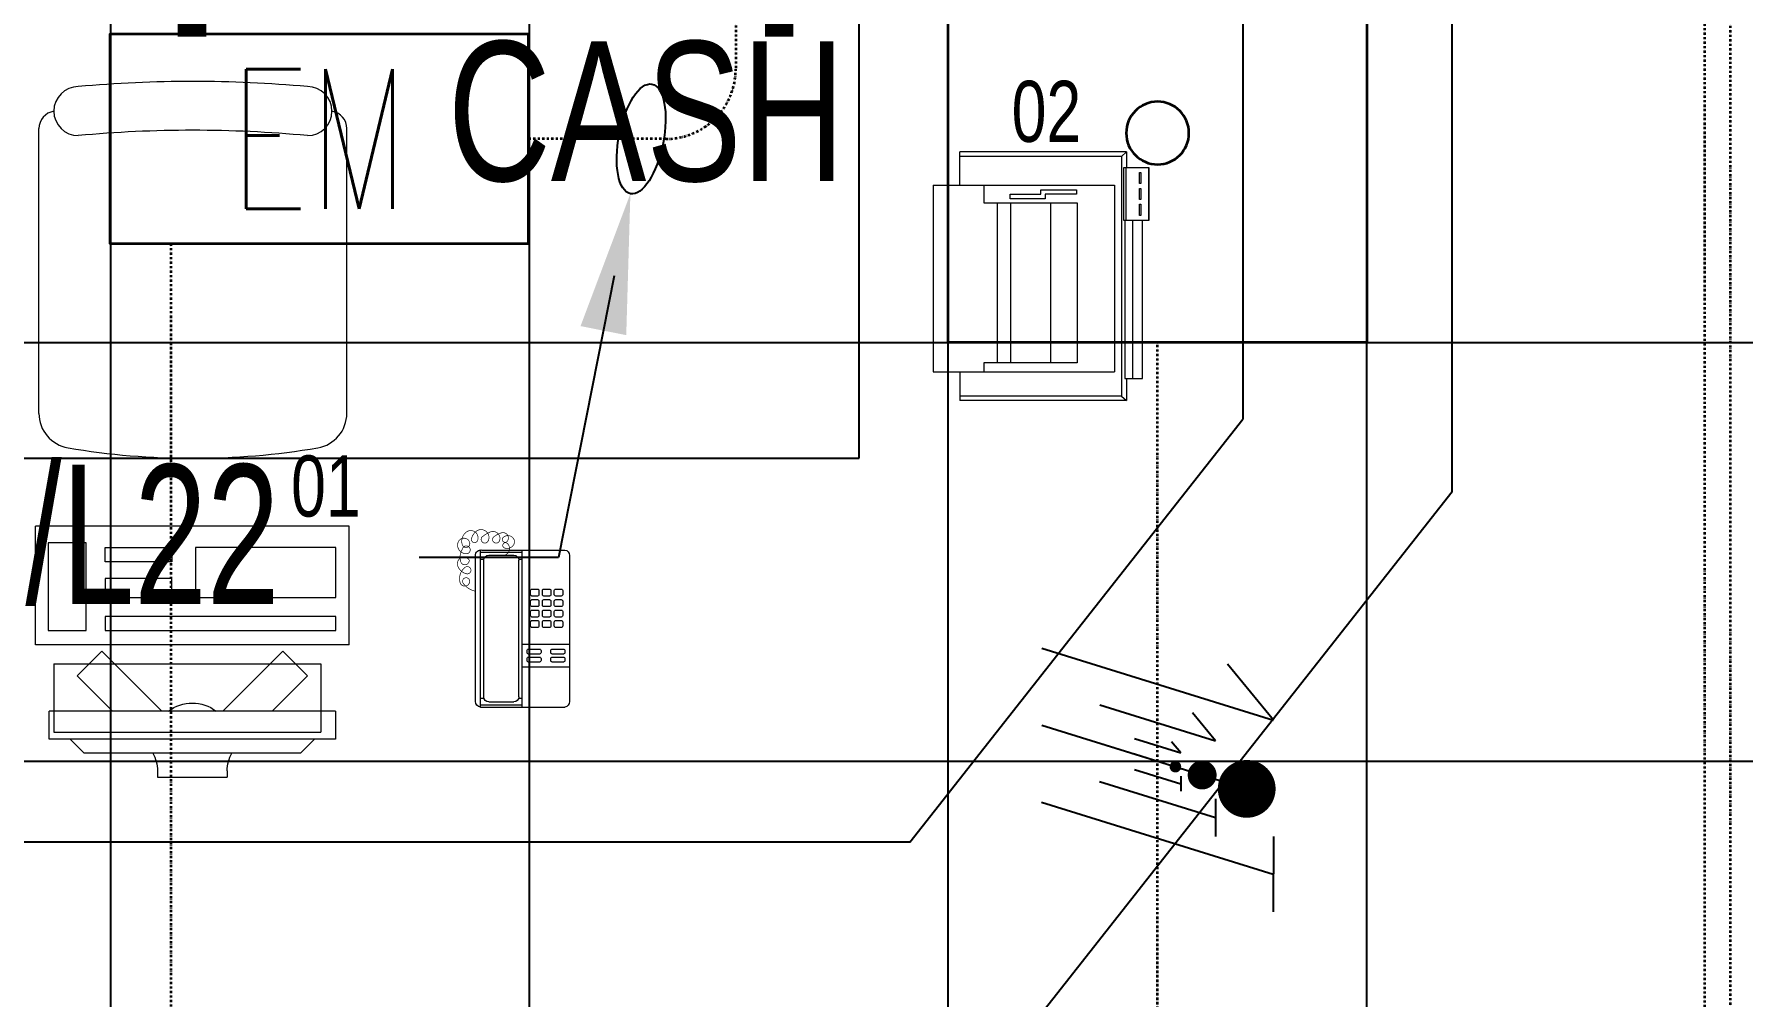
# Model space of a CAD drawing. Extents: x -12260 to 57327, y -29287 to 19916.
# Drawn here: x 5126 to 7575, y -1248 to 132 of the extents above; entities that cross this region are included whole.
import ezdxf
from ezdxf import colors
from ezdxf.entities.mleader import LeaderData, LeaderLine
from ezdxf.enums import TextEntityAlignment as Align
from ezdxf.math import Vec2, Vec3

# ---------------------------------------------------------------- set-up
doc = ezdxf.new("R2010")
doc.units = 0
doc.header["$LTSCALE"] = 0.25
doc.linetypes.add('DASHDOT', pattern=[25.4, 12.7, -6.35, 0, -6.35])
for name, color, linetype, lineweight in [('01-First Floor$0$72_EGR_BASE_TEXT', 252, 'Continuous', 5), ('01-First Floor$0$72_EGR_EQP_TAG', 142, 'Continuous', 5), ('01-First Floor$0$LOADING', 253, 'Continuous', 5), ('E-LITE-CIRC-NUMB', 6, 'Continuous', 25), ('E-LITE-CLNG', 150, 'Continuous', 35), ('E-LITE-CLNG @ 100', 150, 'Continuous', 35), ('E-LITE-CLNG-CNDT', 6, 'DASHDOT', 35), ('E-LITE-CTRL', 6, 'Continuous', 25), ('E-LITE-IDEN', 6, 'Continuous', 25), ('E-LITE-TEXT', 6, 'Continuous', 25), ('E-POWR-WIRE', 6, 'Continuous', 25), ('E-POWR-WIRE @ 100', 6, 'Continuous', 25), ('E-POWR-WIRE @ 20', 6, 'Continuous', 25), ('E-POWR-WIRE @ 50', 6, 'Continuous', 25)]:
    doc.layers.add(name, color=color, linetype=linetype, lineweight=lineweight)
doc.layers.add('01-First Floor$0$FALSE CEILING', color=251, linetype='Continuous')
doc.styles.add('01-First Floor$0$X3G_ENTITY_257CFD', font='swisscl.ttf', dxfattribs={"height": 200})
doc.styles.add('01-First Floor$0$X3G_ENTITY_9EC9', font='swisscl.ttf', dxfattribs={"height": 0.2})
doc.styles.add('01-First Floor$0$X3G_ENTITY_9F38', font='swisscl.ttf', dxfattribs={"height": 0.2})
doc.styles.add('DC_Elc_Romans', font='elc_romans.shx', dxfattribs={"width": 0.7})
doc.styles.add('DC_SIMPLEX', font='SIMPLEX.shx', dxfattribs={"width": 0.7})

# ---------------------------------------------------------------- blocks, each defined once
blk = doc.blocks.new('01-First Floor$0$ITPPLT2C-P')
at = {"color": 0}
for p, q in [((0.0229, 0.0318), (0.2618, 0.0318)), ((0.0304, 0.0256), (0.0229, 0.0318)), ((0.0229, 0), (0.0229, 0.0318)), ((0.0304, -0.3182), (0.0304, 0.0256)), ((0.0304, 0.0256), (0.2618, 0.0256)), ((0.2618, -0.0096), (0.2618, 0.0318)), ((0, 0), (0, -0.2262)), ((0.0252, 0), (0, 0)), ((0.0139, 0), (0.0139, -0.2262)), ((0.0252, 0), (0.0139, 0)), ((0.0252, -0.2262), (0.0252, 0)), ((0.0401, -0.2769), (0.0401, -0.0096)), ((0.3, -0.0096), (0.0401, -0.0096)), ((0.0939, -0.2515), (0.0939, -0.0222)), ((0.0939, -0.0222), (0.2274, -0.0222)), ((0.1321, -0.2515), (0.1321, -0.0222)), ((0.1894, -0.2515), (0.1894, -0.0222)), ((0.2082, -0.2515), (0.2082, -0.0222)), ((0.2274, -0.0222), (0.2274, -0.0096)), ((0.3, -0.2769), (0.3, -0.0096)), ((-0.0091, -0.2262), (0.0267, -0.2262)), ((-0.0091, -0.3023), (-0.0091, -0.2262)), ((-0.0087, -0.2262), (0.0236, -0.2262)), ((-0.0087, -0.3023), (-0.0087, -0.2262)), ((0, -0.2262), (0.0252, -0.2262)), ((0.0023, -0.2495), (0.0023, -0.2334)), ((0.0023, -0.2334), (0.0045, -0.2334)), ((0.0045, -0.2334), (0.0045, -0.2495)), ((0.0139, -0.2262), (0.0252, -0.2262)), ((0.0236, -0.2262), (0.0236, -0.3023)), ((0.0267, -0.2262), (0.0267, -0.3023)), ((0.0045, -0.2495), (0.0023, -0.2495)), ((0.0023, -0.2721), (0.0023, -0.2562)), ((0.0023, -0.2562), (0.0045, -0.2562)), ((0.0045, -0.2562), (0.0045, -0.2721)), ((0.2274, -0.2515), (0.0939, -0.2515)), ((0.0947, -0.2701), (0.0947, -0.2641)), ((0.0947, -0.2641), (0.1395, -0.2641)), ((0.1395, -0.2575), (0.19, -0.2575)), ((0.1395, -0.2641), (0.1395, -0.2575)), ((0.19, -0.2641), (0.1457, -0.2641)), ((0.1457, -0.2641), (0.1457, -0.2701)), ((0.19, -0.2575), (0.19, -0.2641)), ((0.2274, -0.2769), (0.2274, -0.2515)), ((0.0045, -0.2721), (0.0023, -0.2721)), ((0.0023, -0.295), (0.0023, -0.2793)), ((0.0023, -0.2793), (0.0045, -0.2793)), ((0.0045, -0.2793), (0.0045, -0.295)), ((0.3, -0.2769), (0.0401, -0.2769)), ((0.1457, -0.2701), (0.0947, -0.2701)), ((0.2618, -0.2769), (0.2618, -0.3246)), ((0.0267, -0.3023), (-0.0091, -0.3023)), ((0.0236, -0.3023), (-0.0087, -0.3023)), ((0.0045, -0.295), (0.0023, -0.295)), ((0.0229, -0.3246), (0.0229, -0.3023)), ((0.0304, -0.3182), (0.0229, -0.3246)), ((0.0304, -0.3182), (0.2618, -0.3182)), ((0.0229, -0.3246), (0.2618, -0.3246))]:
    blk.add_line(p, q, dxfattribs=at)
blk = doc.blocks.new('01-First Floor$0$DM20079-P')
at = {"color": 0}
for p, q in [((-0.0616, 0.225), (0.0594, 0.225)), ((-0.0616, 0.225), (-0.0616, 0)), ((-0.0616, 0.222), (-0.0016, 0.222)), ((-0.0016, 0.225), (-0.0016, 0)), ((-0.0686, 0.217), (-0.0686, 0.008)), ((-0.0616, 0.212), (-0.0565, 0.212)), ((-0.0566, 0.2105), (-0.0566, 0.0145)), ((-0.0496, 0.2175), (-0.0136, 0.2175)), ((-0.0068, 0.212), (-0.0016, 0.212)), ((-0.0066, 0.2105), (-0.0066, 0.0145)), ((0.0664, 0.217), (0.0664, 0.008)), ((-0.0016, 0.1675), (0.0664, 0.1675)), ((-0.0016, 0.135), (0.0664, 0.135)), ((-0.0616, 0.013), (-0.0565, 0.013)), ((-0.0616, 0.003), (-0.0016, 0.003)), ((-0.0594, 0), (0.0594, 0)), ((-0.0496, 0.0075), (-0.0136, 0.0075)), ((-0.0068, 0.013), (-0.0016, 0.013))]:
    blk.add_line(p, q, dxfattribs=at)
for points in [[(0.0074, 0.1605, 0.414214), (0.0054, 0.1585), (0.0054, 0.1555, 0.414214), (0.0074, 0.1535), (0.0234, 0.1535, 0.414214), (0.0254, 0.1555), (0.0254, 0.1585, 0.414214), (0.0234, 0.1605)], [(0.0234, 0.142, 0.414214), (0.0254, 0.144), (0.0254, 0.147, 0.414214), (0.0234, 0.149), (0.0074, 0.149, 0.414214), (0.0054, 0.147), (0.0054, 0.144, 0.414214), (0.0074, 0.142)], [(0.0574, 0.1535, 0.414214), (0.0594, 0.1555), (0.0594, 0.1585, 0.414214), (0.0574, 0.1605), (0.0414, 0.1605, 0.414214), (0.0394, 0.1585), (0.0394, 0.1555, 0.414214), (0.0414, 0.1535)], [(0.0574, 0.142, 0.414214), (0.0594, 0.144), (0.0594, 0.147, 0.414214), (0.0574, 0.149), (0.0414, 0.149, 0.414214), (0.0394, 0.147), (0.0394, 0.144, 0.414214), (0.0414, 0.142)], [(0.0104, 0.103, 0.414214), (0.0124, 0.101), (0.0204, 0.101, 0.414214), (0.0224, 0.103), (0.0224, 0.109, 0.414214), (0.0204, 0.111), (0.0124, 0.111, 0.414214), (0.0104, 0.109)], [(0.0274, 0.103, 0.414214), (0.0294, 0.101), (0.0374, 0.101, 0.414214), (0.0394, 0.103), (0.0394, 0.109, 0.414214), (0.0374, 0.111), (0.0294, 0.111, 0.414214), (0.0274, 0.109)], [(0.0444, 0.103, 0.414214), (0.0464, 0.101), (0.0544, 0.101, 0.414214), (0.0564, 0.103), (0.0564, 0.109, 0.414214), (0.0544, 0.111), (0.0464, 0.111, 0.414214), (0.0444, 0.109)], [(0.0104, 0.088, 0.414214), (0.0124, 0.086), (0.0204, 0.086, 0.414214), (0.0224, 0.088), (0.0224, 0.094, 0.414214), (0.0204, 0.096), (0.0124, 0.096, 0.414214), (0.0104, 0.094)], [(0.0104, 0.073, 0.414214), (0.0124, 0.071), (0.0204, 0.071, 0.414214), (0.0224, 0.073), (0.0224, 0.079, 0.414214), (0.0204, 0.081), (0.0124, 0.081, 0.414214), (0.0104, 0.079)], [(0.0274, 0.088, 0.414214), (0.0294, 0.086), (0.0374, 0.086, 0.414214), (0.0394, 0.088), (0.0394, 0.094, 0.414214), (0.0374, 0.096), (0.0294, 0.096, 0.414214), (0.0274, 0.094)], [(0.0274, 0.073, 0.414214), (0.0294, 0.071), (0.0374, 0.071, 0.414214), (0.0394, 0.073), (0.0394, 0.079, 0.414214), (0.0374, 0.081), (0.0294, 0.081, 0.414214), (0.0274, 0.079)], [(0.0444, 0.088, 0.414214), (0.0464, 0.086), (0.0544, 0.086, 0.414214), (0.0564, 0.088), (0.0564, 0.094, 0.414214), (0.0544, 0.096), (0.0464, 0.096, 0.414214), (0.0444, 0.094)], [(0.0444, 0.073, 0.414214), (0.0464, 0.071), (0.0544, 0.071, 0.414214), (0.0564, 0.073), (0.0564, 0.079, 0.414214), (0.0544, 0.081), (0.0464, 0.081, 0.414214), (0.0444, 0.079)], [(0.0104, 0.058, 0.414214), (0.0124, 0.056), (0.0204, 0.056, 0.414214), (0.0224, 0.058), (0.0224, 0.064, 0.414214), (0.0204, 0.066), (0.0124, 0.066, 0.414214), (0.0104, 0.064)], [(0.0274, 0.058, 0.414214), (0.0294, 0.056), (0.0374, 0.056, 0.414214), (0.0394, 0.058), (0.0394, 0.064, 0.414214), (0.0374, 0.066), (0.0294, 0.066, 0.414214), (0.0274, 0.064)], [(0.0444, 0.058, 0.414214), (0.0464, 0.056), (0.0544, 0.056, 0.414214), (0.0564, 0.058), (0.0564, 0.064, 0.414214), (0.0544, 0.066), (0.0464, 0.066, 0.414214), (0.0444, 0.064)]]:
    blk.add_lwpolyline(points, format="xyb", close=True, dxfattribs=at)
at = {"color": 0, "const_width": 0.001}
blk.add_lwpolyline([(-0.0686, 0.059, 0.184574), (-0.0861, 0.0478, 1.44364), (-0.0769, 0.0452, 0.837915), (-0.0907, 0.0465, 0.30536), (-0.0835, 0.0248, 1.584726), (-0.0815, 0.034, 0.253153), (-0.094, 0.0228, 0.874198), (-0.0776, 0.0142, 0.915253), (-0.0897, 0.0168, 0.223821), (-0.0874, -0.0011, 1.703343), (-0.0796, 0.005, 0.588962), (-0.0934, -0.0114, 0.717795), (-0.0769, -0.0108, 0.983104), (-0.0875, -0.0075, 0.326362), (-0.0815, -0.0259, 0.758716), (-0.0657, -0.0134, 0.906186), (-0.0743, -0.016, 0.189488), (-0.067, -0.0272, 0.7948), (-0.0506, -0.0127, 1.223996), (-0.0585, -0.0193, 0.072149), (-0.0473, -0.0259, 0.645886), (-0.0341, -0.0134, 1.366917), (-0.042, -0.0193, 0.078415), (-0.0315, -0.0246, 0.723006), (-0.0229, -0.0127, 1.105484), (-0.0289, -0.018, 0.327892), (-0.017, -0.0193, 0.446638), (-0.0144, -0.0068, 0.327263), (-0.0269, -0.0029, 1.240441), (-0.0229, -0.0094, 0.611307), (-0.0278, 0.0075)], format="xyb", dxfattribs=at)
at = {"color": 0}
for centre, radius, start, end in [((-0.0605, 0.217), 0.00813, 97.9633, 179.6649), ((0.0582, 0.217), 0.00813, 0.3351, 82.0367), ((-0.0496, 0.2105), 0.007, 90, 180), ((-0.0136, 0.2105), 0.007, 0, 90), ((-0.0605, 0.008), 0.00813, 180.3351, 277.9633), ((-0.0496, 0.0145), 0.007, 180, 270), ((-0.0136, 0.0145), 0.007, 270, 0), ((0.0582, 0.008), 0.00813, 277.9633, 359.6649)]:
    blk.add_arc(centre, radius, start, end, dxfattribs=at)
blk = doc.blocks.new('01-First Floor$0$GF21021-P')
for p, q in [((-0.2207, 0.4756), (-0.2207, 0.0675)), ((0.2205, 0.4756), (0.2205, 0.0675))]:
    blk.add_line(p, q)
for centre, radius, start, end in [((-0.0001, -0.5295), 1.0695, 80.3671, 99.6329), ((-0.1707, 0.4756), 0.05, 99.6329, 180), ((0.1705, 0.4756), 0.05, 0, 80.3671), ((-0.1643, 0.0425), 0.0351, 90, 270), ((0, 1.8467), 1.7767, 264.6946, 275.3053), ((0.1641, 0.0425), 0.0351, 270, 90), ((-0.1957, 0.0675), 0.025, 180, 261.4721), ((0.1955, 0.0675), 0.025, 278.5279, 0), ((0, 1.8314), 1.8314, 264.8532, 275.147)]:
    blk.add_arc(centre, radius, start, end)
blk = doc.blocks.new('01-First Floor$0$ITCWLS1-P')
at = {"layer": '01-First Floor$0$LOADING'}
for p, q in [((-0.17, 0.45), (-0.17, 0)), ((-0.17, 0.45), (0, 0.45)), ((0, 0.45), (0, 0)), ((-0.2651, 0.43, 0), (-0.3051, 0.43, 0)), ((-0.3051, 0.43, 0), (-0.3051, 0.02, 0)), ((-0.2651, 0.43, 0), (-0.2651, 0.02, 0)), ((-0.1496, 0.4305), (-0.1291, 0.4305)), ((-0.1291, 0.4305), (-0.1291, 0.4089)), ((-0.3251, 0.38, 0), (-0.3051, 0.4, 0)), ((-0.197, 0.4094), (-0.295, 0.4094)), ((-0.295, 0.0264), (-0.295, 0.4094)), ((-0.197, 0.0264), (-0.197, 0.4094)), ((-0.3251, 0.38, 0), (-0.3251, 0.07, 0)), ((-0.3503, 0.275), (-0.3596, 0.275)), ((-0.3596, 0.175), (-0.3596, 0.275)), ((-0.3503, 0.175), (-0.3596, 0.175)), ((-0.3251, 0.07, 0), (-0.3051, 0.05, 0)), ((-0.197, 0.0264), (-0.295, 0.0264)), ((-0.3051, 0.02, 0), (-0.2651, 0.02, 0)), ((-0.17, 0), (0, 0))]:
    blk.add_line(p, q, dxfattribs=at)
at = {"layer": '01-First Floor$0$LOADING', "extrusion": (2.48281e-10, 3.18408e-10, -1)}
for p, q in [((-0.2651, 0.3395), (-0.2144, 0.3902)), ((-0.1791, 0.3548), (-0.2144, 0.3902)), ((-0.2651, 0.2688), (-0.1791, 0.3548))]:
    blk.add_line(p, q, dxfattribs=at)
at = {"layer": '01-First Floor$0$LOADING', "extrusion": (2.48281e-10, -3.18408e-10, -1)}
for p, q in [((-0.2651, 0.1812), (-0.1791, 0.0952)), ((-0.2651, 0.1105), (-0.2144, 0.0598)), ((-0.1791, 0.0952), (-0.2144, 0.0598))]:
    blk.add_line(p, q, dxfattribs=at)
at = {"layer": '01-First Floor$0$LOADING'}
for points in [[(-0.1291, 0.4089), (-0.1291, 0.1), (-0.1496, 0.1), (-0.1496, 0.4305)], [(-0.1496, 0.1), (-0.1496, 0.1), (-0.1496, 0.1), (-0.1496, 0.1), (-0.1496, 0.1), (-0.1496, 0.1), (-0.1496, 0.1), (-0.1496, 0.1), (-0.1496, 0.1)], [(-0.1496, 0.1), (-0.1496, 0.1), (-0.1496, 0.1), (-0.1496, 0.1), (-0.1496, 0.1), (-0.1496, 0.1), (-0.1496, 0.1), (-0.1496, 0.1), (-0.1496, 0.1), (-0.1496, 0.1), (-0.1496, 0.1), (-0.1496, 0.1), (-0.1496, 0.1), (-0.1496, 0.1), (-0.1496, 0.1), (-0.1496, 0.1), (-0.1496, 0.1), (-0.1496, 0.1)], [(-0.1496, 0.1), (-0.1496, 0.1), (-0.1496, 0.1), (-0.1496, 0.1), (-0.1496, 0.1), (-0.1496, 0.1), (-0.1496, 0.1), (-0.1496, 0.1), (-0.1496, 0.1), (-0.1496, 0.1)], [(-0.1496, 0.1), (-0.1496, 0.1), (-0.1496, 0.1), (-0.1496, 0.1), (-0.1496, 0.1), (-0.1496, 0.1), (-0.1496, 0.1)], [(-0.1496, 0.1), (-0.1496, 0.1), (-0.1496, 0.1), (-0.1496, 0.1), (-0.1496, 0.1), (-0.1496, 0.1), (-0.1496, 0.1), (-0.1496, 0.1), (-0.1496, 0.1), (-0.1496, 0.1)], [(-0.1496, 0.1), (-0.1496, 0.1), (-0.1496, 0.1), (-0.1496, 0.1), (-0.1496, 0.1), (-0.1496, 0.1), (-0.1496, 0.1), (-0.1496, 0.1), (-0.1496, 0.1), (-0.1496, 0.1), (-0.1496, 0.1), (-0.1496, 0.1), (-0.1496, 0.1), (-0.1496, 0.1), (-0.1496, 0.1)], [(-0.1496, 0.1), (-0.1496, 0.1), (-0.1496, 0.1), (-0.1496, 0.1), (-0.1496, 0.1), (-0.1496, 0.1), (-0.1496, 0.1), (-0.1496, 0.1), (-0.1496, 0.1), (-0.1496, 0.1)], [(-0.1496, 0.1), (-0.1496, 0.1), (-0.1496, 0.1), (-0.1496, 0.1), (-0.1496, 0.1), (-0.1496, 0.1), (-0.1496, 0.1), (-0.1496, 0.1), (-0.1496, 0.1), (-0.1496, 0.1)], [(-0.1496, 0.1), (-0.1496, 0.1), (-0.1496, 0.1), (-0.1496, 0.1), (-0.1496, 0.1), (-0.1496, 0.1), (-0.1496, 0.1), (-0.1496, 0.1), (-0.1496, 0.1), (-0.1496, 0.1), (-0.1496, 0.1), (-0.1496, 0.1), (-0.1496, 0.1), (-0.1496, 0.1), (-0.1496, 0.1), (-0.1496, 0.1), (-0.1496, 0.1), (-0.1496, 0.1), (-0.1496, 0.1), (-0.1496, 0.1), (-0.1496, 0.1), (-0.1496, 0.1), (-0.1496, 0.1), (-0.1496, 0.1), (-0.1496, 0.1), (-0.1496, 0.1), (-0.1496, 0.1), (-0.1496, 0.1), (-0.1496, 0.1), (-0.1496, 0.1), (-0.1496, 0.1), (-0.1496, 0.1), (-0.1496, 0.1), (-0.1496, 0.1), (-0.1496, 0.1), (-0.1496, 0.1), (-0.1496, 0.1), (-0.1496, 0.1), (-0.1496, 0.1), (-0.1496, 0.1), (-0.1496, 0.1), (-0.1496, 0.1), (-0.1496, 0.1), (-0.1496, 0.1), (-0.1496, 0.1), (-0.1496, 0.1), (-0.1496, 0.1), (-0.1496, 0.1), (-0.1496, 0.1), (-0.1496, 0.1), (-0.1496, 0.1), (-0.1496, 0.1), (-0.1496, 0.1), (-0.1496, 0.1)], [(-0.1496, 0.1), (-0.1496, 0.1), (-0.1496, 0.1), (-0.1496, 0.1), (-0.1496, 0.1), (-0.1496, 0.1), (-0.1496, 0.1), (-0.1496, 0.1), (-0.1496, 0.1), (-0.1496, 0.1), (-0.1496, 0.1), (-0.1496, 0.1), (-0.1496, 0.1), (-0.1496, 0.1), (-0.1496, 0.1), (-0.1496, 0.1), (-0.1496, 0.1), (-0.1496, 0.1), (-0.1496, 0.1), (-0.1496, 0.1), (-0.1496, 0.1), (-0.1496, 0.1), (-0.1496, 0.1), (-0.1496, 0.1), (-0.1496, 0.1), (-0.1496, 0.1), (-0.1496, 0.1), (-0.1496, 0.1), (-0.1496, 0.1), (-0.1496, 0.1), (-0.1496, 0.1), (-0.1496, 0.1), (-0.1496, 0.1), (-0.1496, 0.1), (-0.1496, 0.1), (-0.1496, 0.1), (-0.1496, 0.1), (-0.1496, 0.1), (-0.1496, 0.1), (-0.1496, 0.1), (-0.1496, 0.1), (-0.1496, 0.1), (-0.1496, 0.1), (-0.1496, 0.1), (-0.1496, 0.1), (-0.1496, 0.1), (-0.1496, 0.1), (-0.1496, 0.1), (-0.1496, 0.1), (-0.1496, 0.1), (-0.1496, 0.1), (-0.1496, 0.1), (-0.1496, 0.1), (-0.1496, 0.1), (-0.1496, 0.1), (-0.1496, 0.1), (-0.1496, 0.1), (-0.1496, 0.1), (-0.1496, 0.1), (-0.1496, 0.1), (-0.1496, 0.1), (-0.1496, 0.1), (-0.1496, 0.1), (-0.1496, 0.1), (-0.1496, 0.1), (-0.1496, 0.1), (-0.1496, 0.1), (-0.1496, 0.1), (-0.1496, 0.1), (-0.1496, 0.1), (-0.1496, 0.1), (-0.1496, 0.1), (-0.1496, 0.1), (-0.1496, 0.1), (-0.1496, 0.1), (-0.1496, 0.1), (-0.1496, 0.1), (-0.1496, 0.1), (-0.1496, 0.1), (-0.1496, 0.1), (-0.1496, 0.1), (-0.1496, 0.1), (-0.1496, 0.1), (-0.1496, 0.1), (-0.1496, 0.1), (-0.1496, 0.1), (-0.1496, 0.1), (-0.1496, 0.1), (-0.1496, 0.1)], [(-0.1496, 0.1), (-0.1496, 0.1), (-0.1496, 0.1), (-0.1496, 0.1), (-0.1496, 0.1), (-0.1496, 0.1), (-0.1496, 0.1), (-0.1496, 0.1), (-0.1496, 0.1), (-0.1496, 0.1), (-0.1496, 0.1), (-0.1496, 0.1)], [(-0.1496, 0.1), (-0.1496, 0.1), (-0.1496, 0.1), (-0.1496, 0.1), (-0.1496, 0.1), (-0.1496, 0.1), (-0.1496, 0.1)], [(-0.1496, 0.1), (-0.1496, 0.1), (-0.1496, 0.1), (-0.1496, 0.1), (-0.1496, 0.1), (-0.1496, 0.1), (-0.1496, 0.1), (-0.1496, 0.1), (-0.1496, 0.1), (-0.1496, 0.1), (-0.1496, 0.1), (-0.1496, 0.1), (-0.1496, 0.1), (-0.1496, 0.1), (-0.1496, 0.1), (-0.1496, 0.1), (-0.1496, 0.1)], [(-0.1496, 0.1), (-0.1496, 0.1), (-0.1496, 0.1), (-0.1496, 0.1), (-0.1496, 0.1), (-0.1496, 0.1), (-0.1496, 0.1), (-0.1496, 0.1), (-0.1496, 0.1), (-0.1496, 0.1), (-0.1496, 0.1), (-0.1496, 0.1), (-0.1496, 0.1), (-0.1496, 0.1), (-0.1496, 0.1), (-0.1496, 0.1), (-0.1496, 0.1), (-0.1496, 0.1), (-0.1496, 0.1), (-0.1496, 0.1), (-0.1496, 0.1), (-0.1496, 0.1), (-0.1496, 0.1), (-0.1496, 0.1), (-0.1496, 0.1), (-0.1496, 0.1), (-0.1496, 0.1), (-0.1496, 0.1), (-0.1496, 0.1), (-0.1496, 0.1), (-0.1496, 0.1), (-0.1496, 0.1), (-0.1496, 0.1), (-0.1496, 0.1), (-0.1496, 0.1), (-0.1496, 0.1), (-0.1496, 0.1), (-0.1496, 0.1), (-0.1496, 0.1), (-0.1496, 0.1), (-0.1496, 0.1), (-0.1496, 0.1), (-0.1496, 0.1), (-0.1496, 0.1), (-0.1496, 0.1), (-0.1496, 0.1), (-0.1496, 0.1), (-0.1496, 0.1), (-0.1496, 0.1), (-0.1496, 0.1), (-0.1496, 0.1), (-0.1496, 0.1), (-0.1496, 0.1), (-0.1496, 0.1), (-0.1496, 0.1), (-0.1496, 0.1), (-0.1496, 0.1), (-0.1496, 0.1), (-0.1496, 0.1), (-0.1496, 0.1), (-0.1496, 0.1), (-0.1496, 0.1), (-0.1496, 0.1), (-0.1496, 0.1), (-0.1496, 0.1), (-0.1496, 0.1), (-0.1496, 0.1), (-0.1496, 0.1), (-0.1496, 0.1), (-0.1496, 0.1), (-0.1496, 0.1), (-0.1496, 0.1), (-0.1496, 0.1), (-0.1496, 0.1), (-0.1496, 0.1), (-0.1496, 0.1), (-0.1496, 0.1), (-0.1496, 0.1), (-0.1496, 0.1), (-0.1496, 0.1), (-0.1496, 0.1), (-0.1496, 0.1), (-0.1496, 0.1), (-0.1496, 0.1), (-0.1496, 0.1), (-0.1496, 0.1), (-0.1496, 0.1), (-0.1496, 0.1), (-0.1496, 0.1), (-0.1496, 0.1), (-0.1496, 0.1), (-0.1496, 0.1), (-0.1496, 0.1), (-0.1496, 0.1), (-0.1496, 0.1), (-0.1496, 0.1), (-0.1496, 0.1), (-0.1496, 0.1), (-0.1496, 0.1), (-0.1496, 0.1), (-0.1496, 0.1), (-0.1496, 0.1), (-0.1496, 0.1), (-0.1496, 0.1), (-0.1496, 0.1), (-0.1496, 0.1), (-0.1496, 0.1), (-0.1496, 0.1), (-0.1496, 0.1), (-0.1496, 0.1), (-0.1496, 0.1)], [(-0.1496, 0.1), (-0.1496, 0.1), (-0.1496, 0.1), (-0.1496, 0.1), (-0.1496, 0.1), (-0.1496, 0.1), (-0.1496, 0.1), (-0.1496, 0.1)]]:
    blk.add_lwpolyline(points, dxfattribs=at)
for points in [[(-0.1019, 0.4305), (-0.0304, 0.4305), (-0.0304, 0.2294), (-0.1019, 0.2294)], [(-0.1019, 0.1954), (-0.0747, 0.1954), (-0.0747, 0.1), (-0.1019, 0.1)], [(-0.0304, 0.1954), (-0.0508, 0.1954), (-0.0508, 0.1), (-0.0304, 0.1)], [(-0.1496, 0.1), (-0.1496, 0.1), (-0.1496, 0.1), (-0.1496, 0.1), (-0.1496, 0.1), (-0.1496, 0.1), (-0.1496, 0.1), (-0.1496, 0.1), (-0.1496, 0.1), (-0.1496, 0.1), (-0.1496, 0.1), (-0.1496, 0.1), (-0.1496, 0.1), (-0.1496, 0.1), (-0.1496, 0.1), (-0.1496, 0.1), (-0.1496, 0.1), (-0.1496, 0.1), (-0.1496, 0.1), (-0.1496, 0.1), (-0.1496, 0.1), (-0.1496, 0.1), (-0.1496, 0.1), (-0.1496, 0.1), (-0.1496, 0.1), (-0.1496, 0.1), (-0.1496, 0.1), (-0.1496, 0.1), (-0.1496, 0.1), (-0.1496, 0.1), (-0.1496, 0.1), (-0.1496, 0.1), (-0.1496, 0.1), (-0.1496, 0.1), (-0.1496, 0.1), (-0.1496, 0.1), (-0.1496, 0.1), (-0.1496, 0.1), (-0.1496, 0.1), (-0.1496, 0.1), (-0.1496, 0.1), (-0.1496, 0.1), (-0.1496, 0.1), (-0.1496, 0.1), (-0.1496, 0.1), (-0.1496, 0.1), (-0.1496, 0.1), (-0.1496, 0.1), (-0.1496, 0.1), (-0.1496, 0.1), (-0.1496, 0.1), (-0.1496, 0.1), (-0.1496, 0.1), (-0.1496, 0.1), (-0.1496, 0.1), (-0.1496, 0.1), (-0.1496, 0.1), (-0.1496, 0.1), (-0.1496, 0.1), (-0.1496, 0.1), (-0.1496, 0.1), (-0.1496, 0.1), (-0.1496, 0.1), (-0.1496, 0.1), (-0.1496, 0.1), (-0.1496, 0.1), (-0.1496, 0.1), (-0.1496, 0.1), (-0.1496, 0.1), (-0.1496, 0.1), (-0.1496, 0.1), (-0.1496, 0.1), (-0.1496, 0.1), (-0.1496, 0.1), (-0.1496, 0.1), (-0.1496, 0.1), (-0.1496, 0.1), (-0.1496, 0.1), (-0.1496, 0.1), (-0.1496, 0.1), (-0.1496, 0.1), (-0.1496, 0.1), (-0.1496, 0.1), (-0.1496, 0.1), (-0.1496, 0.1), (-0.1496, 0.1), (-0.1496, 0.1), (-0.1496, 0.1), (-0.1496, 0.1), (-0.1496, 0.1), (-0.1496, 0.1), (-0.1496, 0.1), (-0.1496, 0.1), (-0.1496, 0.1), (-0.1496, 0.1), (-0.1496, 0.1), (-0.1496, 0.1), (-0.1496, 0.1), (-0.1496, 0.1), (-0.1496, 0.1), (-0.1496, 0.1), (-0.1496, 0.1), (-0.1496, 0.1), (-0.1496, 0.1), (-0.1496, 0.1), (-0.1496, 0.1), (-0.1496, 0.1), (-0.1496, 0.1), (-0.1496, 0.1), (-0.1496, 0.1), (-0.1496, 0.1), (-0.1496, 0.1), (-0.1496, 0.1), (-0.1496, 0.1), (-0.1496, 0.1), (-0.1496, 0.1), (-0.1496, 0.1), (-0.1496, 0.1), (-0.1496, 0.1), (-0.1496, 0.1), (-0.1496, 0.1), (-0.1496, 0.1), (-0.1496, 0.1), (-0.1496, 0.1), (-0.1496, 0.1), (-0.1496, 0.1), (-0.1496, 0.1), (-0.1496, 0.1), (-0.1496, 0.1), (-0.1496, 0.1), (-0.1496, 0.1), (-0.1496, 0.1), (-0.1496, 0.1), (-0.1496, 0.1), (-0.1496, 0.1), (-0.1496, 0.1), (-0.1496, 0.1), (-0.1496, 0.1), (-0.1496, 0.1), (-0.1496, 0.1), (-0.1496, 0.1), (-0.1496, 0.1), (-0.1496, 0.1), (-0.1496, 0.1), (-0.1496, 0.1), (-0.1496, 0.1), (-0.1496, 0.1), (-0.1496, 0.1), (-0.1496, 0.1), (-0.1496, 0.1), (-0.1496, 0.1), (-0.1496, 0.1), (-0.1496, 0.1), (-0.1496, 0.1), (-0.1496, 0.1), (-0.1496, 0.1), (-0.1496, 0.1), (-0.1496, 0.1), (-0.1496, 0.1), (-0.1496, 0.1), (-0.1496, 0.1), (-0.1496, 0.1), (-0.1496, 0.1), (-0.1496, 0.1), (-0.1496, 0.1), (-0.1496, 0.1), (-0.1496, 0.1), (-0.1496, 0.1), (-0.1496, 0.1), (-0.1496, 0.1), (-0.1496, 0.1), (-0.1496, 0.1), (-0.1496, 0.1), (-0.1496, 0.1), (-0.1496, 0.1), (-0.1496, 0.1), (-0.1496, 0.1), (-0.1496, 0.1), (-0.1496, 0.1), (-0.1496, 0.1), (-0.1496, 0.1), (-0.1496, 0.1), (-0.1496, 0.1), (-0.1496, 0.1), (-0.1496, 0.1), (-0.1496, 0.1), (-0.1496, 0.1), (-0.1496, 0.1), (-0.1496, 0.1), (-0.1496, 0.1), (-0.1496, 0.1), (-0.1496, 0.1), (-0.1496, 0.1), (-0.1496, 0.1), (-0.1496, 0.1), (-0.1496, 0.1), (-0.1496, 0.1), (-0.1496, 0.1), (-0.1496, 0.1), (-0.1496, 0.1), (-0.1496, 0.1), (-0.1496, 0.1), (-0.1496, 0.1), (-0.1496, 0.1), (-0.1496, 0.1), (-0.1496, 0.1), (-0.1496, 0.1), (-0.1496, 0.1), (-0.1496, 0.1), (-0.1496, 0.1), (-0.1496, 0.1), (-0.1496, 0.1), (-0.1496, 0.1), (-0.1496, 0.1), (-0.1496, 0.1), (-0.1496, 0.1), (-0.1496, 0.1), (-0.1496, 0.1), (-0.1496, 0.1), (-0.1496, 0.1), (-0.1496, 0.1), (-0.1496, 0.1), (-0.1496, 0.1), (-0.1496, 0.1), (-0.1496, 0.1), (-0.1496, 0.1), (-0.1496, 0.1), (-0.1496, 0.1), (-0.1496, 0.1), (-0.1496, 0.1), (-0.1496, 0.1), (-0.1496, 0.1), (-0.1496, 0.1), (-0.1496, 0.1), (-0.1496, 0.1), (-0.1496, 0.1), (-0.1496, 0.1), (-0.1496, 0.1), (-0.1496, 0.1), (-0.1496, 0.1), (-0.1496, 0.1), (-0.1496, 0.1), (-0.1496, 0.1), (-0.1496, 0.1), (-0.1496, 0.1), (-0.1496, 0.1), (-0.1496, 0.1), (-0.1496, 0.1), (-0.1496, 0.1), (-0.1496, 0.1), (-0.1496, 0.1), (-0.1496, 0.1), (-0.1496, 0.1), (-0.1496, 0.1), (-0.1496, 0.1), (-0.1496, 0.1), (-0.1496, 0.1), (-0.1496, 0.1), (-0.1496, 0.1), (-0.1496, 0.1), (-0.1496, 0.1), (-0.1496, 0.1), (-0.1496, 0.1), (-0.1496, 0.1), (-0.1496, 0.1), (-0.1496, 0.1), (-0.1496, 0.1), (-0.1496, 0.1), (-0.1496, 0.1), (-0.1496, 0.1), (-0.1496, 0.1), (-0.1496, 0.1), (-0.1496, 0.1), (-0.1496, 0.1), (-0.1496, 0.1), (-0.1496, 0.1), (-0.1496, 0.1)], [(-0.1496, 0.1), (-0.1496, 0.1), (-0.1496, 0.1), (-0.1496, 0.1), (-0.1496, 0.1), (-0.1496, 0.1), (-0.1496, 0.1), (-0.1496, 0.1), (-0.1496, 0.1), (-0.1496, 0.1), (-0.1496, 0.1), (-0.1496, 0.1), (-0.1496, 0.1), (-0.1496, 0.1), (-0.1496, 0.1), (-0.1496, 0.1), (-0.1496, 0.1), (-0.1496, 0.1), (-0.1496, 0.1), (-0.1496, 0.1), (-0.1496, 0.1), (-0.1496, 0.1), (-0.1496, 0.1), (-0.1496, 0.1), (-0.1496, 0.1), (-0.1496, 0.1), (-0.1496, 0.1), (-0.1496, 0.1), (-0.1496, 0.1), (-0.1496, 0.1), (-0.1496, 0.1), (-0.1496, 0.1), (-0.1496, 0.1), (-0.1496, 0.1), (-0.1496, 0.1), (-0.1496, 0.1), (-0.1496, 0.1), (-0.1496, 0.1), (-0.1496, 0.1), (-0.1496, 0.1), (-0.1496, 0.1), (-0.1496, 0.1), (-0.1496, 0.1), (-0.1496, 0.1), (-0.1496, 0.1), (-0.1496, 0.1), (-0.1496, 0.1), (-0.1496, 0.1), (-0.1496, 0.1), (-0.1496, 0.1), (-0.1496, 0.1), (-0.1496, 0.1), (-0.1496, 0.1), (-0.1496, 0.1), (-0.1496, 0.1), (-0.1496, 0.1), (-0.1496, 0.1), (-0.1496, 0.1), (-0.1496, 0.1), (-0.1496, 0.1), (-0.1496, 0.1), (-0.1496, 0.1), (-0.1496, 0.1), (-0.1496, 0.1), (-0.1496, 0.1), (-0.1496, 0.1), (-0.1496, 0.1), (-0.1496, 0.1), (-0.1496, 0.1), (-0.1496, 0.1), (-0.1496, 0.1), (-0.1496, 0.1), (-0.1496, 0.1), (-0.1496, 0.1), (-0.1496, 0.1), (-0.1496, 0.1), (-0.1496, 0.1), (-0.1496, 0.1), (-0.1496, 0.1), (-0.1496, 0.1), (-0.1496, 0.1), (-0.1496, 0.1), (-0.1496, 0.1), (-0.1496, 0.1), (-0.1496, 0.1), (-0.1496, 0.1), (-0.1496, 0.1), (-0.1496, 0.1), (-0.1496, 0.1), (-0.1496, 0.1), (-0.1496, 0.1), (-0.1496, 0.1), (-0.1496, 0.1), (-0.1496, 0.1), (-0.1496, 0.1), (-0.1496, 0.1), (-0.1496, 0.1), (-0.1496, 0.1), (-0.1496, 0.1), (-0.1496, 0.1), (-0.1496, 0.1), (-0.1496, 0.1), (-0.1496, 0.1), (-0.1496, 0.1), (-0.1496, 0.1), (-0.1496, 0.1), (-0.1496, 0.1), (-0.1496, 0.1), (-0.1496, 0.1), (-0.1496, 0.1), (-0.1496, 0.1), (-0.1496, 0.1), (-0.1496, 0.1), (-0.1496, 0.1), (-0.1496, 0.1), (-0.1496, 0.1), (-0.1496, 0.1), (-0.1496, 0.1), (-0.1496, 0.1), (-0.1496, 0.1), (-0.1496, 0.1), (-0.1496, 0.1), (-0.1496, 0.1), (-0.1496, 0.1), (-0.1496, 0.1), (-0.1496, 0.1), (-0.1496, 0.1), (-0.1496, 0.1), (-0.1496, 0.1), (-0.1496, 0.1), (-0.1496, 0.1), (-0.1496, 0.1), (-0.1496, 0.1), (-0.1496, 0.1), (-0.1496, 0.1), (-0.1496, 0.1), (-0.1496, 0.1), (-0.1496, 0.1), (-0.1496, 0.1), (-0.1496, 0.1), (-0.1496, 0.1), (-0.1496, 0.1), (-0.1496, 0.1), (-0.1496, 0.1), (-0.1496, 0.1), (-0.1496, 0.1), (-0.1496, 0.1), (-0.1496, 0.1), (-0.1496, 0.1), (-0.1496, 0.1), (-0.1496, 0.1), (-0.1496, 0.1), (-0.1496, 0.1), (-0.1496, 0.1), (-0.1496, 0.1), (-0.1496, 0.1), (-0.1496, 0.1), (-0.1496, 0.1), (-0.1496, 0.1), (-0.1496, 0.1), (-0.1496, 0.1), (-0.1496, 0.1), (-0.1496, 0.1), (-0.1496, 0.1), (-0.1496, 0.1), (-0.1496, 0.1), (-0.1496, 0.1), (-0.1496, 0.1), (-0.1496, 0.1), (-0.1496, 0.1), (-0.1496, 0.1), (-0.1496, 0.1), (-0.1496, 0.1), (-0.1496, 0.1), (-0.1496, 0.1), (-0.1496, 0.1), (-0.1496, 0.1), (-0.1496, 0.1), (-0.1496, 0.1), (-0.1496, 0.1), (-0.1496, 0.1), (-0.1496, 0.1), (-0.1496, 0.1), (-0.1496, 0.1), (-0.1496, 0.1), (-0.1496, 0.1), (-0.1496, 0.1), (-0.1496, 0.1), (-0.1496, 0.1), (-0.1496, 0.1), (-0.1496, 0.1), (-0.1496, 0.1), (-0.1496, 0.1), (-0.1496, 0.1), (-0.1496, 0.1), (-0.1496, 0.1), (-0.1496, 0.1), (-0.1496, 0.1), (-0.1496, 0.1), (-0.1496, 0.1), (-0.1496, 0.1), (-0.1496, 0.1), (-0.1496, 0.1), (-0.1496, 0.1), (-0.1496, 0.1), (-0.1496, 0.1), (-0.1496, 0.1), (-0.1496, 0.1), (-0.1496, 0.1), (-0.1496, 0.1), (-0.1496, 0.1), (-0.1496, 0.1), (-0.1496, 0.1), (-0.1496, 0.1)], [(-0.1496, 0.1), (-0.1496, 0.1), (-0.1496, 0.1), (-0.1496, 0.1), (-0.1496, 0.1), (-0.1496, 0.1), (-0.1496, 0.1), (-0.1496, 0.1), (-0.1496, 0.1), (-0.1496, 0.1), (-0.1496, 0.1), (-0.1496, 0.1), (-0.1496, 0.1), (-0.1496, 0.1), (-0.1496, 0.1), (-0.1496, 0.1), (-0.1496, 0.1), (-0.1496, 0.1), (-0.1496, 0.1), (-0.1496, 0.1), (-0.1496, 0.1), (-0.1496, 0.1), (-0.1496, 0.1), (-0.1496, 0.1), (-0.1496, 0.1), (-0.1496, 0.1), (-0.1496, 0.1), (-0.1496, 0.1), (-0.1496, 0.1), (-0.1496, 0.1), (-0.1496, 0.1), (-0.1496, 0.1), (-0.1496, 0.1), (-0.1496, 0.1), (-0.1496, 0.1), (-0.1496, 0.1), (-0.1496, 0.1), (-0.1496, 0.1), (-0.1496, 0.1), (-0.1496, 0.1), (-0.1496, 0.1), (-0.1496, 0.1), (-0.1496, 0.1), (-0.1496, 0.1), (-0.1496, 0.1), (-0.1496, 0.1), (-0.1496, 0.1), (-0.1496, 0.1), (-0.1496, 0.1), (-0.1496, 0.1), (-0.1496, 0.1), (-0.1496, 0.1), (-0.1496, 0.1), (-0.1496, 0.1), (-0.1496, 0.1), (-0.1496, 0.1), (-0.1496, 0.1), (-0.1496, 0.1), (-0.1496, 0.1), (-0.1496, 0.1), (-0.1496, 0.1), (-0.1496, 0.1), (-0.1496, 0.1), (-0.1496, 0.1), (-0.1496, 0.1), (-0.1496, 0.1), (-0.1496, 0.1), (-0.1496, 0.1), (-0.1496, 0.1), (-0.1496, 0.1), (-0.1496, 0.1), (-0.1496, 0.1), (-0.1496, 0.1), (-0.1496, 0.1), (-0.1496, 0.1), (-0.1496, 0.1), (-0.1496, 0.1), (-0.1496, 0.1), (-0.1496, 0.1), (-0.1496, 0.1), (-0.1496, 0.1), (-0.1496, 0.1), (-0.1496, 0.1), (-0.1496, 0.1), (-0.1496, 0.1), (-0.1496, 0.1), (-0.1496, 0.1), (-0.1496, 0.1), (-0.1496, 0.1), (-0.1496, 0.1), (-0.1496, 0.1), (-0.1496, 0.1), (-0.1496, 0.1), (-0.1496, 0.1), (-0.1496, 0.1), (-0.1496, 0.1), (-0.1496, 0.1), (-0.1496, 0.1), (-0.1496, 0.1), (-0.1496, 0.1), (-0.1496, 0.1), (-0.1496, 0.1), (-0.1496, 0.1), (-0.1496, 0.1), (-0.1496, 0.1), (-0.1496, 0.1), (-0.1496, 0.1), (-0.1496, 0.1), (-0.1496, 0.1), (-0.1496, 0.1), (-0.1496, 0.1), (-0.1496, 0.1), (-0.1496, 0.1), (-0.1496, 0.1), (-0.1496, 0.1), (-0.1496, 0.1), (-0.1496, 0.1), (-0.1496, 0.1), (-0.1496, 0.1), (-0.1496, 0.1), (-0.1496, 0.1), (-0.1496, 0.1), (-0.1496, 0.1), (-0.1496, 0.1), (-0.1496, 0.1), (-0.1496, 0.1), (-0.1496, 0.1), (-0.1496, 0.1), (-0.1496, 0.1), (-0.1496, 0.1), (-0.1496, 0.1), (-0.1496, 0.1), (-0.1496, 0.1), (-0.1496, 0.1), (-0.1496, 0.1), (-0.1496, 0.1), (-0.1496, 0.1), (-0.1496, 0.1), (-0.1496, 0.1), (-0.1496, 0.1), (-0.1496, 0.1), (-0.1496, 0.1), (-0.1496, 0.1), (-0.1496, 0.1), (-0.1496, 0.1), (-0.1496, 0.1), (-0.1496, 0.1), (-0.1496, 0.1), (-0.1496, 0.1), (-0.1496, 0.1), (-0.1496, 0.1), (-0.1496, 0.1), (-0.1496, 0.1), (-0.1496, 0.1), (-0.1496, 0.1), (-0.1496, 0.1), (-0.1496, 0.1), (-0.1496, 0.1), (-0.1496, 0.1), (-0.1496, 0.1), (-0.1496, 0.1), (-0.1496, 0.1), (-0.1496, 0.1), (-0.1496, 0.1), (-0.1496, 0.1), (-0.1496, 0.1), (-0.1496, 0.1), (-0.1496, 0.1), (-0.1496, 0.1), (-0.1496, 0.1), (-0.1496, 0.1), (-0.1496, 0.1), (-0.1496, 0.1), (-0.1496, 0.1), (-0.1496, 0.1), (-0.1496, 0.1), (-0.1496, 0.1), (-0.1496, 0.1), (-0.1496, 0.1), (-0.1496, 0.1), (-0.1496, 0.1), (-0.1496, 0.1), (-0.1496, 0.1), (-0.1496, 0.1), (-0.1496, 0.1), (-0.1496, 0.1), (-0.1496, 0.1), (-0.1496, 0.1), (-0.1496, 0.1), (-0.1496, 0.1), (-0.1496, 0.1), (-0.1496, 0.1), (-0.1496, 0.1), (-0.1496, 0.1), (-0.1496, 0.1), (-0.1496, 0.1), (-0.1496, 0.1), (-0.1496, 0.1), (-0.1496, 0.1), (-0.1496, 0.1), (-0.1496, 0.1), (-0.1496, 0.1), (-0.1496, 0.1), (-0.1496, 0.1), (-0.1496, 0.1), (-0.1496, 0.1), (-0.1496, 0.1), (-0.1496, 0.1), (-0.1496, 0.1), (-0.1496, 0.1), (-0.1496, 0.1), (-0.1496, 0.1), (-0.1496, 0.1), (-0.1496, 0.1), (-0.1496, 0.1), (-0.1496, 0.1), (-0.1496, 0.1), (-0.1496, 0.1), (-0.1496, 0.1)], [(-0.1496, 0.0727), (-0.0236, 0.0727), (-0.0236, 0.0182), (-0.1496, 0.0182)]]:
    blk.add_lwpolyline(points, close=True, dxfattribs=at)
for centre, radius, start, end in [((-0.3503, 0.325), 0.05, 270, 300.3093), ((-0.3089, 0.225), 0.0556, 321.9431, 38.0569), ((-0.3503, 0.125), 0.05, 59.6907, 90)]:
    blk.add_arc(centre, radius, start, end, dxfattribs=at)
blk = doc.blocks.new('01-First Floor')
at = {"layer": '01-First Floor$0$FALSE CEILING', "linetype": 'Continuous'}
for p, q in [((5236, -2710), (5236, 2686.9)), ((5836, -2710), (5836, 2686.9)), ((6436, -2710), (6436, 2686.9)), ((7036, -2710), (7036, 2686.9)), ((1636, -310), (8296.4, -310)), ((1636, -910), (8296.4, -910))]:
    blk.add_line(p, q, dxfattribs=at)
at = {"layer": '01-First Floor$0$FALSE CEILING'}
for p, q in [((7158.4, -524.2, -0.1), (7158.4, 1886.9, -0.1)), ((6858.4, 1780.4, -0.1), (6858.4, -420.2, -0.1)), ((6308.4, -476.1, -0.1), (6308.4, 1037.1, -0.1)), ((6381.1, -1026.1, -0.1), (6858.4, -420.2, -0.1)), ((4398.4, -476.1, -0.1), (6308.4, -476.1, -0.1)), ((7158.4, -524.2, -0.1), (6526.6, -1326.1, -0.1)), ((6381.1, -1026.1, -0.1), (4325.8, -1026.1, -0.1))]:
    blk.add_line(p, q, dxfattribs=at)
at = {"layer": '01-First Floor$0$LOADING'}
for p, q in [((7158.4, -524.2, -0.1), (7158.4, 1886.9, -0.1)), ((6858.4, 1780.4, -0.1), (6858.4, -420.2, -0.1)), ((6308.4, -476.1, -0.1), (6308.4, 1037.1, -0.1)), ((6381.1, -1026.1, -0.1), (6858.4, -420.2, -0.1)), ((4398.4, -476.1, -0.1), (6308.4, -476.1, -0.1)), ((7158.4, -524.2, -0.1), (6526.6, -1326.1, -0.1)), ((6381.1, -1026.1, -0.1), (4325.8, -1026.1, -0.1))]:
    blk.add_line(p, q, dxfattribs=at)
at = {"layer": '01-First Floor$0$LOADING', "yscale": 1000, "zscale": 1000}
for name, p, xscale, rotation in [('01-First Floor$0$GF21021-P', (5353.3, 63.9, -0.1), 1000, 180), ('01-First Floor$0$ITCWLS1-P', (5127.6, -573.4, -0.1), -1000, 269.9999999924613), ('01-First Floor$0$DM20079-P', (5827, -607.5, -0.1), -1000, 179.9999934716077)]:
    blk.add_blockref(name, p, dxfattribs=dict(at, xscale=xscale, rotation=rotation))
at = {"layer": '01-First Floor$0$LOADING', "extrusion": (7.77425e-06, -2.55383e-17, -1), "xscale": -1000, "yscale": 999.9999999999986, "zscale": 1000, "rotation": 180.0000000001836}
blk.add_blockref('01-First Floor$0$ITPPLT2C-P', (-6714.5, -361.6, 0.2), dxfattribs=at)
at = {"layer": '01-First Floor$0$72_EGR_BASE_TEXT', "char_height": 200, "attachment_point": 2}
for s, insert, style in [('[OPDF70]', (5772.9, 388.6, 0), '01-First Floor$0$X3G_ENTITY_9F38'), ('CASH', (6003.2, 121.4, 0), '01-First Floor$0$X3G_ENTITY_9EC9')]:
    blk.add_mtext(s, dxfattribs=dict(at, insert=insert, style=style))
at = {"layer": '01-First Floor$0$72_EGR_EQP_TAG', "char_height": 87.47, "attachment_point": 2, "style": '01-First Floor$0$X3G_ENTITY_257CFD'}
for s, insert in [('02', (6576.7, 64.8, -0.1)), ('01', (5544, -472, -0.1))]:
    blk.add_mtext(s, dxfattribs=dict(at, insert=insert))
blk = doc.blocks.new('DC_LT-CL-Emergency')
blk.add_lwpolyline([(3, -1.5), (3, 1.5), (-3, 1.5), (-3, -1.5)], close=True)
at = {"style": 'DC_SIMPLEX', "width": 0.7}
blk.add_text('EM', height=2, rotation=360, dxfattribs=at).set_placement((0, 0), align=Align.MIDDLE_CENTER)
at = {"layer": 'E-LITE-CTRL', "style": 'DC_SIMPLEX', "width": 0.7, "flags": 8}
blk.add_attdef('CONTROL', (4.739, -1.5), '', height=2, rotation=360, dxfattribs=at)
blk = doc.blocks.new('DC_Arrow-ArrowEllipse')
at = {"color": 0}
blk.add_ellipse((0, 0), major_axis=(0.4, 0), ratio=0.4, dxfattribs=at)
at = {"color": 0, "ltscale": 0.5}
blk.add_solid([(-1.4, 0.167), (-0.4, 0), (-1.4, -0.167)], dxfattribs=at)
blk = doc.blocks.new('*U25')
blk.add_lwpolyline([(-300, 300), (-300, -300), (300, -300), (300, 300)], close=True)
blk.add_circle((0, 0), 45)
at = {"layer": 'E-LITE-CIRC-NUMB', "style": 'DC_SIMPLEX', "width": 0.7, "flags": 8}
blk.add_attdef('CIRCUIT', text='', height=200, rotation=0, dxfattribs=at).set_placement((-473.9, 300), align=Align.RIGHT)
at = {"layer": 'E-LITE-CTRL', "style": 'DC_SIMPLEX', "width": 0.7, "flags": 8}
blk.add_attdef('CONTROL', (1118.9, -935), '', height=200, rotation=360, dxfattribs=at)
at = {"layer": 'E-LITE-IDEN', "style": 'DC_SIMPLEX', "width": 0.7, "flags": 8}
blk.add_attdef('TYPE', (460.4, 457.6), '', height=200, rotation=360, dxfattribs=at)
blk = doc.blocks.new('*U41')
for p, q in [((-1.658, 1.617), (1.663, 0.587)), ((1.663, 0.587), (1.004, 1.389)), ((-1.66, 0.515), (1.66, -0.515)), ((-1.663, -0.587), (1.658, -1.617)), ((1.659, -1.078), (1.657, -2.157))]:
    blk.add_line(p, q)
at = {"const_width": 0.414}
blk.add_lwpolyline([(1.278, -0.19, 1), (1.277, -0.604, 1)], format="xyb", close=True, dxfattribs=at)
blk = doc.blocks.new('*U541')
at = {"layer": 'E-POWR-WIRE @ 100', "xscale": 100, "yscale": 100, "zscale": 100}
blk.add_blockref('*U41', (6736, -910), dxfattribs=at)
at = {"layer": 'E-POWR-WIRE @ 20', "xscale": 20, "yscale": 20, "zscale": 20}
blk.add_blockref('*U41', (6736, -910), dxfattribs=at)
at = {"layer": 'E-POWR-WIRE @ 50', "xscale": 50, "yscale": 50, "zscale": 50}
blk.add_blockref('*U41', (6736, -910), dxfattribs=at)

msp = doc.modelspace()

# ---------------------------------------------------------------- linework, layer by layer
at = {"layer": 'E-LITE-CLNG-CNDT', "color": 1}
msp.add_lwpolyline([(6131.4, 3736.9), (6131.4, 81.6, -0.414214), (6031.4, -18.4), (5834.6, -18.4)], format="xyb", dxfattribs=at)
at = {"layer": 'E-LITE-CLNG-CNDT', "elevation": 0}
for points in [[(4116, -3827.2), (4116, -2462.2, -0.414214), (4216, -2362.2), (7420.4, -2362.2, 0.414214), (7520.4, -2262.2), (7520.4, 2768.9)], [(7556.6, 2768.9), (7556.6, -2298.4, -0.414214), (7456.6, -2398.4), (6136, -2398.4, 0.414214), (6036, -2498.4), (6036, -3560)]]:
    msp.add_lwpolyline(points, format="xyb", dxfattribs=at)
at = {"layer": 'E-LITE-CLNG-CNDT', "color": 1, "elevation": 0}
msp.add_lwpolyline([(5321.6, -168.4), (5321.6, -2214.4, -0.414214), (5221.6, -2314.4), (3302.8, -2314.4, -0.414214), (3227.8, -2239.4), (3227.8, -2152.9, 0.161846), (3212.9, -2108), (3102.3, -1960)], format="xyb", dxfattribs=at)
at = {"layer": 'E-LITE-CLNG-CNDT'}
msp.add_lwpolyline([(6736, -1510), (6736, -310)], dxfattribs=at)

# ---------------------------------------------------------------- block references
at = {"layer": 'E-LITE-CLNG'}
ref = msp.add_blockref('*U25', (6736, -10), dxfattribs=dict(at, xscale=-1))
ref.add_attrib('TYPE', 'LD1', (7129.5, 294.5), dxfattribs={"layer": 'E-LITE-IDEN', "height": 200, "rotation": 0, "style": 'DC_SIMPLEX', "width": 0.7, "flags": 8})
at = {"layer": 'E-LITE-CLNG @ 100', "xscale": 100, "yscale": 100, "zscale": 100}
msp.add_blockref('DC_LT-CL-Emergency', (5534.6, -18.4, -0.1), dxfattribs=at)
at = {"layer": 'E-LITE-CLNG-CNDT'}
msp.add_blockref('01-First Floor', (0, 0), dxfattribs=at)
at = {"layer": 'E-POWR-WIRE'}
msp.add_blockref('*U541', (0, 0), dxfattribs=at)

# ---------------------------------------------------------------- leaders
at = {"layer": 'E-LITE-TEXT'}
ml = msp.add_multileader_mtext('Standard', dxfattribs=at)
ml.set_content('TO LP-F1/L22', color=256, style='DC_Elc_Romans')
ml.set_leader_properties(color=45)
ml.set_arrow_properties(name='DC_Arrow-ArrowEllipse')
ml.build(insert=Vec2(0, 0))
ml.multileader.update_dxf_attribs({"dogleg_length": 2, "arrow_head_size": 200, "scale": 100})
ctx = ml.context
ctx.base_point, ctx.scale, ctx.char_height, ctx.arrow_head_size, ctx.landing_gap_size, ctx.plane_origin = Vec3(3744.3, -618.3, 0), 100, 200, 200, 200, Vec3(776.7, 2916.3, 0)
ctx.text_align_type = 2
notes = []
notes.append((ctx, [(1, (1, 1, 0), (5877.6, -618.3, 0), (-1, 0), 200, [(0, [(5995.9, -18.4, 0)], 0, [])])]))
ctx.mtext.insert, ctx.mtext.alignment, ctx.mtext.flow_direction = Vec3(5477.6, -485, 0), 3, 5
for ctx, leaders in notes:
    for number, flags, end, landing, length, lines in leaders:
        leader = LeaderData()
        leader.index, (leader.has_last_leader_line, leader.has_dogleg_vector, leader.attachment_direction) = number, flags
        leader.last_leader_point, leader.dogleg_vector, leader.dogleg_length = Vec3(end), Vec3(landing), length
        for number, points, colour, breaks in lines:
            line = LeaderLine()
            line.index, line.vertices, line.color, line.breaks = number, Vec3.list(points), colors.encode_raw_color(colour), breaks
            leader.lines.append(line)
        ctx.leaders.append(leader)

doc.saveas('drawing.dxf')
